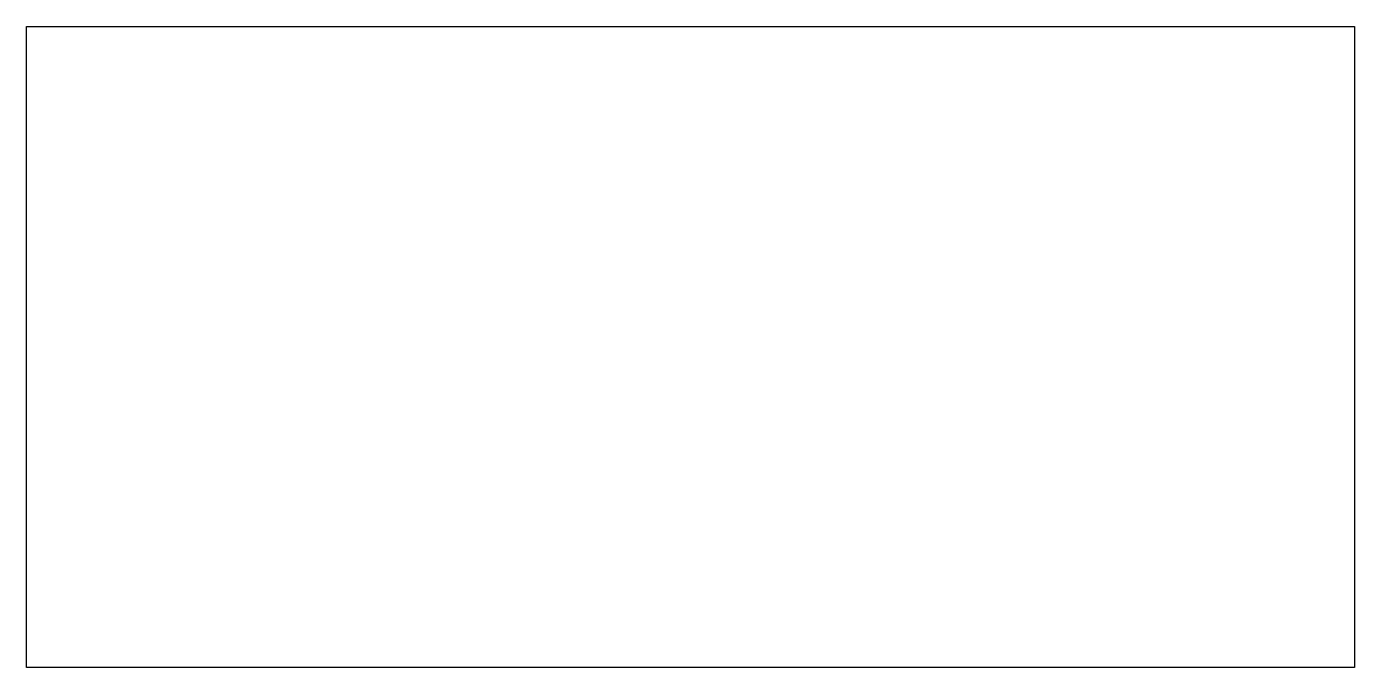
# Model space of a CAD drawing. Header units: millimetres. Extents: x -117 to -3, y -167 to -112.
import ezdxf

# ---------------------------------------------------------------- set-up
doc = ezdxf.new("R2010")
doc.units = ezdxf.units.MM
doc.layers.get('0').update_dxf_attribs({"linetype": 'CONTINUOUS'})

msp = doc.modelspace()

# ---------------------------------------------------------------- linework, layer by layer
msp.add_lwpolyline([(-3, -111.65), (-3, -166.65), (-117, -166.65), (-117, -111.65)], close=True)

doc.saveas('drawing.dxf')
